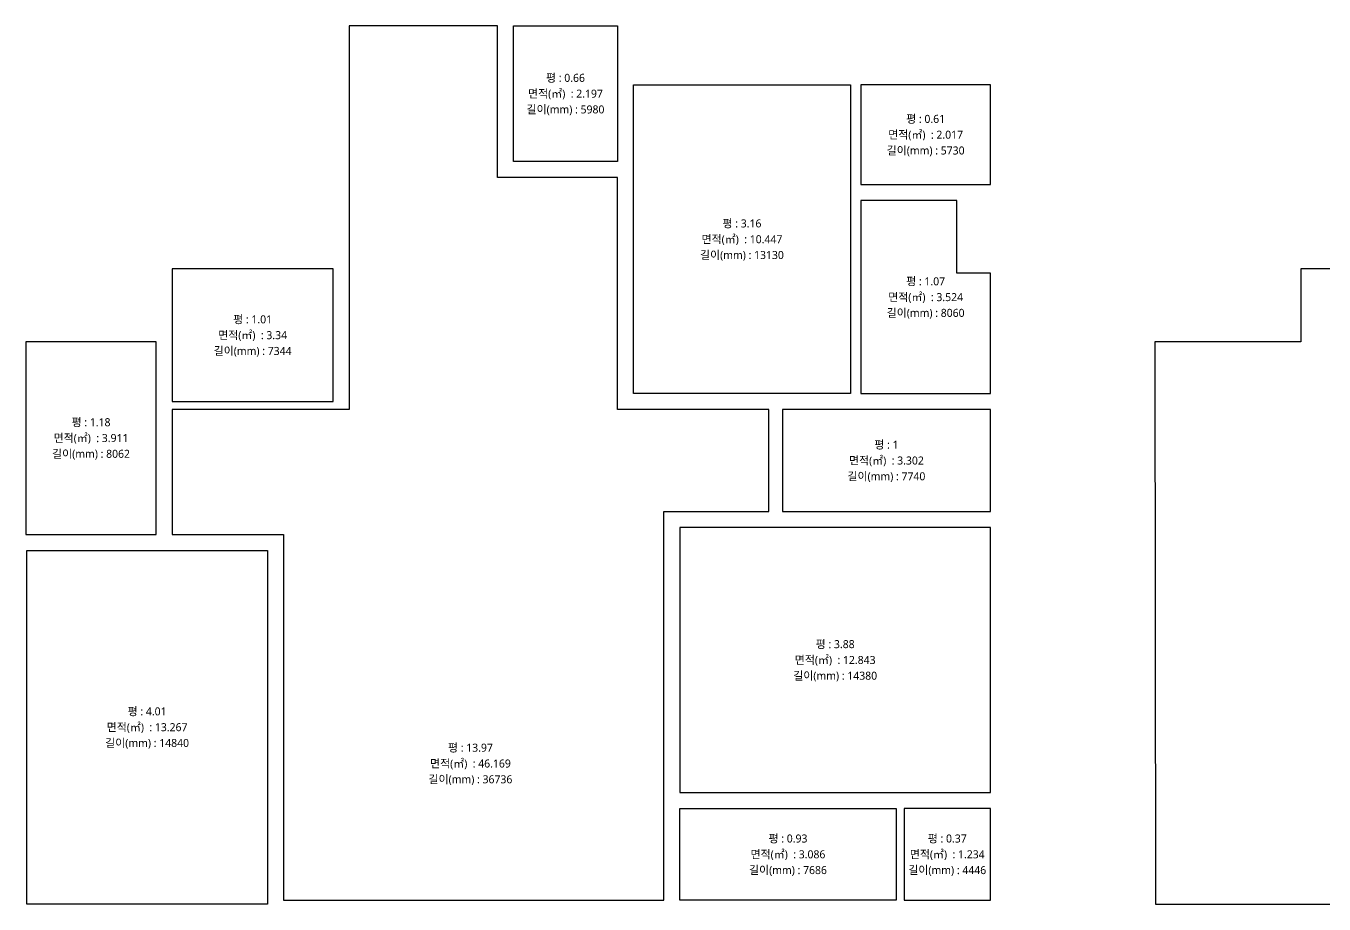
# Model space of a CAD drawing. Header units: millimetres. Extents: x 118028 to 193504, y 42792 to 96100.
# Drawn here: x 147532 to 163751, y 42792 to 53754 of the extents above; entities that cross this region are included whole.
import ezdxf
from ezdxf.enums import TextEntityAlignment as Align

# ---------------------------------------------------------------- set-up
doc = ezdxf.new("R2010")
doc.units = ezdxf.units.MM
doc.header["$LTSCALE"] = 30
doc.layers.add('3.기호.계단선', color=30, linetype='Continuous')
doc.styles.get("Standard").update_dxf_attribs({"font": 'segoeui_0.ttf'})

msp = doc.modelspace()

# ---------------------------------------------------------------- linework, layer by layer
at = {"layer": '3.기호.계단선'}
for points in [[(151570.4, 53754.2), (151570.4, 48964.2), (149358.4, 48964.2), (149358.4, 47407.2), (150748.4, 47407.2), (150748.4, 42841.2), (155503.4, 42841.2), (155503.4, 47694.2), (156813.4, 47694.2), (156813.4, 48964.2), (154923.4, 48964.2), (154923.4, 51864.2), (153423.4, 51864.2), (153423.4, 53754.2), (151570.4, 53754.2)], [(169027.1, 53754.2), (165674.1, 53754.2), (165674.1, 50724.2), (163462.1, 50724.2), (163462.1, 49812.2), (161636.1, 49812.2), (161647.1, 42792.2), (173687.1, 42792.2), (173687.1, 53019.2), (169027.1, 53019.2), (169027.1, 53754.2)], [(159163.4, 51574.2), (157963.4, 51574.2), (157963.4, 49164.2), (159583.4, 49164.2), (159583.4, 50669.2), (159163.4, 50669.2), (159163.4, 51574.2)]]:
    msp.add_lwpolyline(points, dxfattribs=at)
for points in [[(153623.4, 53754.2), (154923.4, 53754.2), (154923.4, 52064.2), (153623.4, 52064.2)], [(157833.4, 49164.2), (155123.4, 49164.2), (155123.4, 53019.2), (157833.4, 53019.2)], [(159583.4, 53019.2), (157963.4, 53019.2), (157963.4, 51774.2), (159583.4, 51774.2)], [(149358.4, 49064.2), (151370.4, 49064.2), (151370.4, 50724.2), (149358.4, 50724.2)], [(149158.4, 49812.2), (147532.4, 49812.2), (147532.4, 47407.2), (149158.4, 47407.2)], [(159583.4, 48964.2), (156983.4, 48964.2), (156983.4, 47694.2), (159583.4, 47694.2)], [(159583.4, 47494.2), (155703.4, 47494.2), (155703.4, 44184.2), (159583.4, 44184.2)], [(147543.4, 47207.2), (150548.4, 47207.2), (150548.4, 42792.2), (147543.4, 42792.2)], [(155703.4, 43984.2), (158403.4, 43984.2), (158403.4, 42841.2), (155703.4, 42841.2)], [(158503.4, 42841.2), (159583.4, 42841.2), (159583.4, 43984.2), (158503.4, 43984.2)]]:
    msp.add_lwpolyline(points, close=True, dxfattribs=at)

# ---------------------------------------------------------------- texts
at = {"layer": '3.기호.계단선', "color": 7}
for s, p in [('평 : 0.66', (154273.4, 53109.2)), ('평 : 0.61', (158773.4, 52596.7)), ('평 : 3.16', (156478.4, 51291.7)), ('평 : 1.07', (158773.4, 50569.2)), ('평 : 1.01', (150364.4, 50094.2)), ('평 : 1.18', (148345.4, 48809.7)), ('평 : 1', (158283.4, 48529.2)), ('평 : 3.88', (157643.4, 46039.2)), ('평 : 4.01', (149045.9, 45199.7)), ('평 : 13.97', (153085.9, 44746.3)), ('평 : 0.93', (157053.4, 43612.7)), ('평 : 0.37', (159043.4, 43612.7))]:
    msp.add_text(s, height=100, dxfattribs=at).set_placement(p, align=Align.MIDDLE)
at = {"layer": '3.기호.계단선'}
for s, p in [('면적(㎡)  : 2.197', (154273.4, 52909.2)), ('길이(mm) : 5980', (154273.4, 52709.2)), ('면적(㎡)  : 2.017', (158773.4, 52396.7)), ('길이(mm) : 5730', (158773.4, 52196.7)), ('면적(㎡)  : 10.447', (156478.4, 51091.7)), ('길이(mm) : 13130', (156478.4, 50891.7)), ('면적(㎡)  : 3.524', (158773.4, 50369.2)), ('길이(mm) : 8060', (158773.4, 50169.2)), ('면적(㎡)  : 3.34', (150364.4, 49894.2)), ('길이(mm) : 7344', (150364.4, 49694.2)), ('면적(㎡)  : 3.911', (148345.4, 48609.7)), ('길이(mm) : 8062', (148345.4, 48409.7)), ('면적(㎡)  : 3.302', (158283.4, 48329.2)), ('길이(mm) : 7740', (158283.4, 48129.2)), ('면적(㎡)  : 12.843', (157643.4, 45839.2)), ('길이(mm) : 14380', (157643.4, 45639.2)), ('면적(㎡)  : 13.267', (149045.9, 44999.7)), ('길이(mm) : 14840', (149045.9, 44799.7)), ('면적(㎡)  : 46.169', (153085.9, 44546.3)), ('길이(mm) : 36736', (153085.9, 44346.3)), ('면적(㎡)  : 3.086', (157053.4, 43412.7)), ('면적(㎡)  : 1.234', (159043.4, 43412.7)), ('길이(mm) : 7686', (157053.4, 43212.7)), ('길이(mm) : 4446', (159043.4, 43212.7))]:
    msp.add_text(s, height=100, dxfattribs=at).set_placement(p, align=Align.MIDDLE)

doc.saveas('drawing.dxf')
